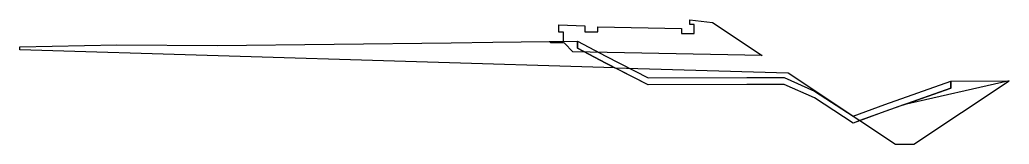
# Model space of a CAD drawing. Extents: x -717 to 1451, y -133302 to 233.
# Drawn here: x 584.76 to 606.12, y -131944.72 to -131942.03 of the extents above; entities that cross this region are included whole.
import ezdxf

# ---------------------------------------------------------------- set-up
doc = ezdxf.new("R2010")
doc.units = 0
for name, color, linetype, true_color in [('Объём_2563', 7, 'Continuous', 0xff8000), ('Объём_2570', 7, 'Continuous', 0x80ff00), ('Объём_2600', 7, 'Continuous', 0x808000)]:
    doc.layers.add(name, color=color, linetype=linetype, true_color=true_color)
doc.layers.add('Объём_2650', color=7, linetype='Continuous')

msp = doc.modelspace()

# ---------------------------------------------------------------- linework, layer by layer
at = {"color": 2}
msp.add_lwpolyline([(602.898, -131944.207), (603.662, -131944.717), (604.062, -131944.717), (606.12, -131943.345), (603.839, -131943.864), (602.898, -131944.207)], dxfattribs=at)
at = {"layer": 'Объём_2563', "color": 250, "flags": 128}
msp.add_lwpolyline([(596.701, -131942.717), (596.517, -131942.533), (596.217, -131942.527), (596.217, -131942.496), (596.497, -131942.497), (596.497, -131942.297), (596.397, -131942.297), (596.397, -131942.134), (596.961, -131942.16), (596.961, -131942.284), (597.241, -131942.284), (597.241, -131942.176), (599.041, -131942.212), (599.041, -131942.325), (599.321, -131942.325), (599.321, -131942.125), (599.221, -131942.125), (599.221, -131942.025), (599.717, -131942.087), (600.784, -131942.798), (596.701, -131942.717), (596.701, -131942.717)], dxfattribs=at)
at = {"layer": 'Объём_2570', "flags": 128}
msp.add_lwpolyline([(604.859, -131943.504), (603.432, -131944.008), (602.752, -131944.262), (601.917, -131943.716), (601.262, -131943.425), (600.452, -131943.425), (598.328, -131943.431), (597.412, -131942.965), (596.798, -131942.64), (596.798, -131942.49), (597.412, -131942.815), (598.328, -131943.281), (600.452, -131943.275), (601.262, -131943.275), (601.917, -131943.566), (602.752, -131944.112), (603.432, -131943.858), (604.859, -131943.354), (604.859, -131943.504), (604.859, -131943.504)], dxfattribs=at)
at = {"layer": 'Объём_2600', "flags": 128}
msp.add_lwpolyline([(602.752, -131944.262), (601.917, -131943.716), (601.262, -131943.425), (600.452, -131943.425), (598.328, -131943.431), (597.606, -131943.063), (601.35, -131943.176), (602.898, -131944.207), (602.752, -131944.262), (602.752, -131944.262)], dxfattribs=at)
at = {"layer": 'Объём_2650', "color": 6, "flags": 128}
for points in [[(597.412, -131942.965), (597.606, -131943.063), (584.758, -131942.678), (584.758, -131942.611), (586.851, -131942.567), (589.022, -131942.584), (594.07, -131942.524), (594.972, -131942.509), (596.798, -131942.49), (596.798, -131942.64), (597.412, -131942.965), (597.412, -131942.965)], [(606.12, -131943.345), (603.839, -131943.864), (604.859, -131943.504), (604.859, -131943.354), (606.12, -131943.345), (606.12, -131943.345)]]:
    msp.add_lwpolyline(points, dxfattribs=at)

doc.saveas('drawing.dxf')
